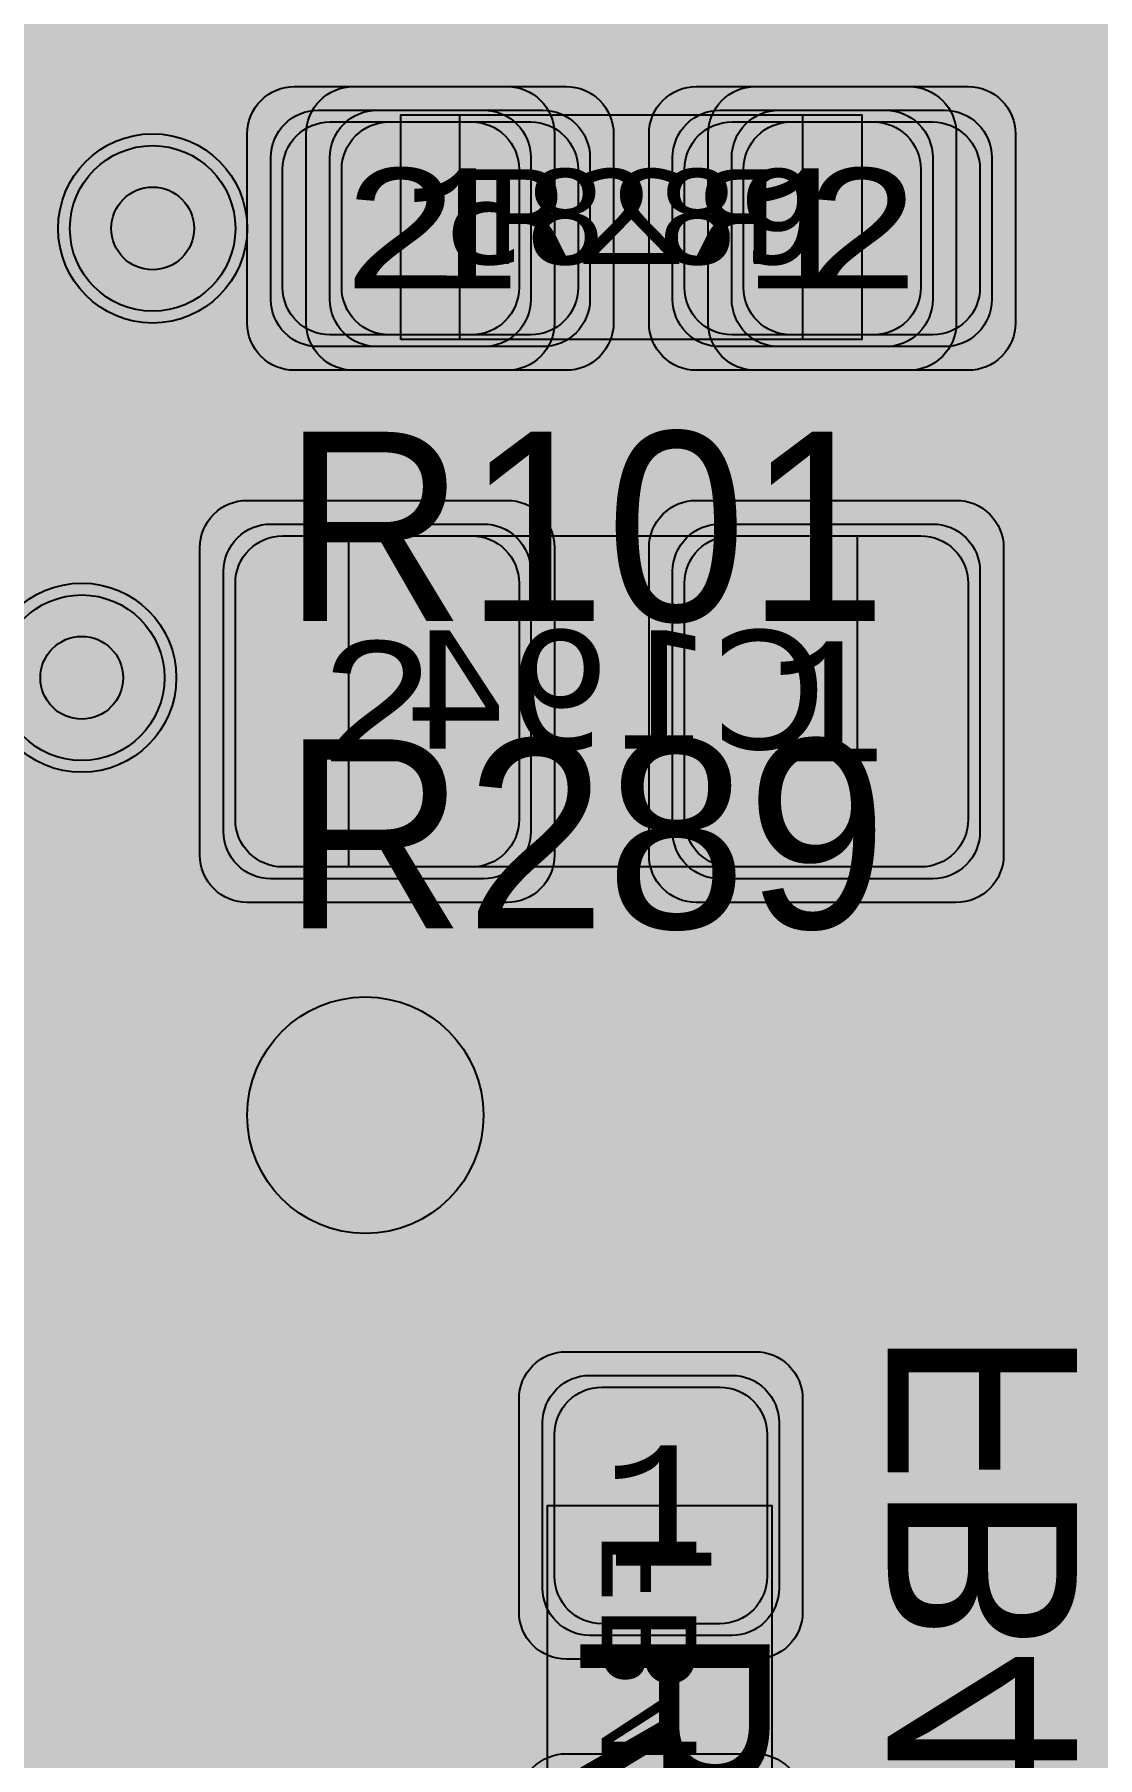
# Model space of a CAD drawing. Extents: x -28 to 199, y -61 to 255.
# Drawn here: x 153.6 to 158.1, y 154.53 to 161.82 of the extents above; entities that cross this region are included whole.
import ezdxf
from ezdxf.enums import TextEntityAlignment as Align

# ---------------------------------------------------------------- set-up
doc = ezdxf.new("R2010")
doc.units = 0
doc.header["$MEASUREMENT"] = 0
for name, color, linetype in [('ASSEMBLY_OUTLINES_BTM', 191, 'CONTINUOUS'), ('ASSEMBLY_OUTLINES_TOP', 102, 'CONTINUOUS'), ('ASSEMBLY_PART_NUMBERS_BTM', 191, 'CONTINUOUS'), ('ASSEMBLY_PART_NUMBERS_TOP', 102, 'CONTINUOUS'), ('ASSEMBLY_REF_DES_BTM', 191, 'CONTINUOUS'), ('ASSEMBLY_REF_DES_TOP', 102, 'CONTINUOUS'), ('DRILL_DRAWING', 21, 'CONTINUOUS'), ('GENERATED_SILKSCREEN_BTM', 255, 'CONTINUOUS'), ('GENERATED_SILKSCREEN_TOP', 140, 'CONTINUOUS'), ('MOUNTING_HOLES_LAYER_2', 42, 'CONTINUOUS'), ('MOUNTING_HOLES_LAYER_3', 42, 'CONTINUOUS'), ('MOUNTING_HOLES_LAYER_BOT21', 42, 'CONTINUOUS'), ('MOUNTING_HOLES_LAYER_TOP', 42, 'CONTINUOUS'), ('PART_PADS_SMD_BTM', 10, 'CONTINUOUS'), ('PART_PADS_SMD_TOP', 150, 'CONTINUOUS'), ('PIN_NUMBERS_BTM', 8, 'CONTINUOUS'), ('PIN_NUMBERS_TOP', 8, 'CONTINUOUS'), ('PLACEMENT_OUTLINES_BTM', 222, 'CONTINUOUS'), ('PLACEMENT_OUTLINES_TOP', 130, 'CONTINUOUS'), ('PLANE_SHAPES_LAYER_2', 230, 'CONTINUOUS'), ('PLANE_SHAPES_LAYER_3', 81, 'CONTINUOUS'), ('PLANE_SHAPES_LAYER_TOP', 150, 'CONTINUOUS'), ('SILKSCREEN_OUTLINES_BTM', 211, 'CONTINUOUS'), ('SILKSCREEN_OUTLINES_TOP', 150, 'CONTINUOUS'), ('SILKSCREEN_REF_DES_BTM', 211, 'CONTINUOUS'), ('SILKSCREEN_REF_DES_TOP', 150, 'CONTINUOUS'), ('SOLDERMASK_PADS_BTM', 12, 'CONTINUOUS'), ('SOLDERMASK_PADS_TOP', 180, 'CONTINUOUS'), ('SOLDERPASTE_PADS_BTM', 12, 'CONTINUOUS'), ('SOLDERPASTE_PADS_TOP', 180, 'CONTINUOUS'), ('TRACES_LAYER_2', 230, 'CONTINUOUS'), ('TRACES_LAYER_BOTTOM', 10, 'CONTINUOUS'), ('TRACES_LAYER_TOP', 150, 'CONTINUOUS'), ('VIA_HOLES_LAYER_2', 30, 'CONTINUOUS'), ('VIA_HOLES_LAYER_3', 30, 'CONTINUOUS'), ('VIA_HOLES_LAYER_BOTTOM', 30, 'CONTINUOUS'), ('VIA_HOLES_LAYER_TOP', 30, 'CONTINUOUS'), ('VIA_PADS_LAYER_2', 230, 'CONTINUOUS'), ('VIA_PADS_LAYER_3', 81, 'CONTINUOUS'), ('VIA_PADS_LAYER_BOTTOM', 10, 'CONTINUOUS'), ('VIA_PADS_LAYER_TOP', 150, 'CONTINUOUS')]:
    doc.layers.add(name, color=color, linetype=linetype)
doc.styles.add('COURIER_NEW', font='COUR.TTF')
doc.styles.add('VERDANA', font='verdana.TTF')
doc.styles.add('VERIBEST_GERBER_0', font='txt')

msp = doc.modelspace()

# ---------------------------------------------------------------- hatches: boundary and pattern name
at = {"layer": 'MOUNTING_HOLES_LAYER_2'}
h = msp.add_hatch(color=256, dxfattribs=at)
edge = h.paths.add_edge_path()
edge.add_arc((155, 157.25), 0.5, 0, 360)
at = {"layer": 'MOUNTING_HOLES_LAYER_3'}
h = msp.add_hatch(color=256, dxfattribs=at)
edge = h.paths.add_edge_path()
edge.add_arc((155, 157.25), 0.5, 0, 360)
at = {"layer": 'MOUNTING_HOLES_LAYER_BOT21'}
h = msp.add_hatch(color=256, dxfattribs=at)
edge = h.paths.add_edge_path()
edge.add_arc((155, 157.25), 0.5, 0, 360)
at = {"layer": 'MOUNTING_HOLES_LAYER_TOP'}
h = msp.add_hatch(color=256, dxfattribs=at)
edge = h.paths.add_edge_path()
edge.add_arc((155, 157.25), 0.5, 0, 360)
at = {"layer": 'PLANE_SHAPES_LAYER_2'}
h = msp.add_hatch(color=256, dxfattribs=at)
h.paths.add_polyline_path([(169.5, 129.25), (149.5, 129.25), (142.25, 122), (142.25, 90.5), (147.5, 90.5), (147.5, 80), (154, 80), (154, 69.25), (131.75, 69.25), (131.75, 73.25), (121.25, 73.25), (121.25, 81), (110.5, 81), (110.5, 125.75), (106.5, 125.75), (106.5, 128.75), (93.5, 128.75), (93.5, 120.25), (91.75, 120.25), (91.75, 121.5), (80, 121.5), (80, 118.25), (73.25, 118.25), (73.25, 124.5), (67.5, 124.5), (67.5, 128), (57.75, 128), (57.75, 120.25), (55.25, 120.25), (55.25, 121.5), (47.5, 121.5), (47.5, 119), (35, 119), (35, 134.75), (32.75, 134.75), (32.75, 159.75), (29.25, 159.75), (29.25, 175.25), (22.5, 175.25), (22.5, 195.25), (17.25, 195.25), (17.25, 198), (22.5, 198), (22.5, 216.5), (40.25, 216.5), (40.25, 235.5), (54.5, 235.5), (54.5, 254), (87.25, 254), (87.25, 236.25), (86.25, 236.25), (86.25, 228.75), (81, 228.75), (81, 218.75), (95.25, 218.75), (95.25, 194.5), (87, 194.5), (87, 172), (131.1, 172), (131.1, 208.75), (115.5, 208.75), (115.5, 213.75), (106.75, 213.75), (106.75, 218.75), (110.25, 222.25), (110.25, 226.25), (142.5, 226.25), (142.5, 221.5), (160.5, 221.5), (160.5, 240.75), (169.5, 240.75)])
h.paths.add_polyline_path([(35.5, 149.5), (41.75, 149.5), (41.75, 152), (39.25, 152), (39.25, 154), (37.75, 154), (37.75, 152), (35.5, 152)], flags=16)
h.paths.add_polyline_path([(37.5, 125.75), (37.5, 128.75), (42.75, 128.75), (42.75, 125.75)], flags=16)
h.paths.add_polyline_path([(52, 127.75), (52, 130.75), (54.25, 130.75), (54.25, 127.75)], flags=16)
h.paths.add_polyline_path([(50.75, 219.5), (50.75, 226.5), (71.75, 226.5), (71.75, 219.5)], flags=16)
h.paths.add_polyline_path([(66.5, 150.75), (66.5, 177.5), (72.25, 177.5), (72.25, 150.75)], flags=16)
h.paths.add_polyline_path([(47.25, 185.25), (73, 185.25), (73, 188.25), (70.25, 188.25), (70.25, 191), (47.25, 191)], flags=16)
h.paths.add_polyline_path([(84.5, 208), (84.5, 212.75), (85, 212.75), (85, 208)], flags=16)
h.paths.add_polyline_path([(61.5, 137.25), (87.75, 137.25), (87.75, 140.5), (84.75, 140.5), (84.75, 143), (61.5, 143)], flags=16)
h.paths.add_polyline_path([(88.75, 127), (88.75, 130), (91, 130), (91, 127)], flags=16)
h.paths.add_polyline_path([(85.5, 130.25), (85.5, 132.5), (91, 132.5), (91, 130.25)], flags=16)
h.paths.add_polyline_path([(108.75, 142.25), (135.75, 142.25), (135.75, 145.75), (132.25, 145.75), (132.25, 149), (108.75, 149)], flags=16)
h.paths.add_polyline_path([(114.25, 126.75), (140.75, 126.75), (140.75, 129.75), (137.25, 129.75), (137.25, 133), (114.25, 133)], flags=16)
h.paths.add_polyline_path([(155.25, 180.25), (166.25, 180.25), (166.25, 186.25), (152.25, 186.25), (152.25, 183), (155.25, 183)], flags=16)
at = {"layer": 'PLANE_SHAPES_LAYER_3'}
h = msp.add_hatch(color=256, dxfattribs=at)
h.paths.add_polyline_path([(169.5, 129.25), (149.5, 129.25), (142.25, 122), (142.25, 90.5), (147.5, 90.5), (147.5, 80), (154, 80), (154, 69.25), (131.75, 69.25), (131.75, 73.25), (121.25, 73.25), (121.25, 81), (110.5, 81), (110.5, 125.75), (106.5, 125.75), (106.5, 128.75), (93.5, 128.75), (93.5, 120.25), (91.75, 120.25), (91.75, 121.5), (80, 121.5), (80, 118.25), (73.25, 118.25), (73.25, 124.5), (67.5, 124.5), (67.5, 127.75), (58.25, 127.75), (58.25, 130.25), (88.75, 130.25), (88.75, 127), (91, 127), (91, 132.5), (55, 132.5), (55, 131.25), (52, 131.25), (52, 127.75), (55, 127.75), (55, 127.25), (57.75, 127.25), (57.75, 120.25), (55.25, 120.25), (55.25, 121.5), (47.5, 121.5), (47.5, 119), (35, 119), (35, 134.75), (32.75, 134.75), (32.75, 159.75), (29.25, 159.75), (29.25, 175.25), (22.5, 175.25), (22.5, 195.25), (17.25, 195.25), (17.25, 198), (22.5, 198), (22.5, 216.5), (40.25, 216.5), (40.25, 235.5), (54.5, 235.5), (54.5, 254), (87.25, 254), (87.25, 236.25), (86.25, 236.25), (86.25, 228.75), (81, 228.75), (81, 218.75), (95.25, 218.75), (95.25, 194.5), (87, 194.5), (87, 172), (131.1, 172), (131.1, 208.75), (115.5, 208.75), (115.5, 213.75), (106.75, 213.75), (106.75, 218.75), (110.25, 222.25), (110.25, 226.25), (142.5, 226.25), (142.5, 221.5), (160.5, 221.5), (160.5, 240.75), (169.5, 240.75)])
h.paths.add_polyline_path([(35.5, 149.5), (41.75, 149.5), (41.75, 152), (39.25, 152), (39.25, 154), (37.75, 154), (37.75, 152), (35.5, 152)], flags=16)
h.paths.add_polyline_path([(37.5, 125.75), (37.5, 128.75), (42.75, 128.75), (42.75, 125.75)], flags=16)
h.paths.add_polyline_path([(50.75, 219.5), (50.75, 226.5), (71.75, 226.5), (71.75, 219.5)], flags=16)
h.paths.add_polyline_path([(66.5, 150.75), (66.5, 177.5), (72.25, 177.5), (72.25, 150.75)], flags=16)
h.paths.add_polyline_path([(47.25, 185.25), (73, 185.25), (73, 188.25), (70.25, 188.25), (70.25, 191), (47.25, 191)], flags=16)
h.paths.add_polyline_path([(84.5, 208), (84.5, 212.75), (85, 212.75), (85, 208)], flags=16)
h.paths.add_polyline_path([(61.5, 137.25), (87.75, 137.25), (87.75, 140.5), (84.75, 140.5), (84.75, 143), (61.5, 143)], flags=16)
h.paths.add_polyline_path([(108.75, 142.25), (135.75, 142.25), (135.75, 145.75), (132.25, 145.75), (132.25, 149), (108.75, 149)], flags=16)
h.paths.add_polyline_path([(114.25, 126.75), (140.75, 126.75), (140.75, 129.75), (137.25, 129.75), (137.25, 133), (114.25, 133)], flags=16)
h.paths.add_polyline_path([(155.25, 180.25), (166.25, 180.25), (166.25, 186.25), (152.25, 186.25), (152.25, 183), (155.25, 183)], flags=16)
at = {"layer": 'VIA_HOLES_LAYER_2'}
h = msp.add_hatch(color=256, dxfattribs=at)
edge = h.paths.add_edge_path()
edge.add_arc((154.1, 161), 0.175, 0, 360)
h = msp.add_hatch(color=256, dxfattribs=at)
edge = h.paths.add_edge_path()
edge.add_arc((153.8, 159.1), 0.175, 0, 360)
at = {"layer": 'VIA_HOLES_LAYER_3'}
h = msp.add_hatch(color=256, dxfattribs=at)
edge = h.paths.add_edge_path()
edge.add_arc((154.1, 161), 0.175, 0, 360)
h = msp.add_hatch(color=256, dxfattribs=at)
edge = h.paths.add_edge_path()
edge.add_arc((153.8, 159.1), 0.175, 0, 360)
at = {"layer": 'VIA_HOLES_LAYER_BOTTOM'}
h = msp.add_hatch(color=256, dxfattribs=at)
edge = h.paths.add_edge_path()
edge.add_arc((154.1, 161), 0.175, 0, 360)
h = msp.add_hatch(color=256, dxfattribs=at)
edge = h.paths.add_edge_path()
edge.add_arc((153.8, 159.1), 0.175, 0, 360)
at = {"layer": 'VIA_HOLES_LAYER_TOP'}
h = msp.add_hatch(color=256, dxfattribs=at)
edge = h.paths.add_edge_path()
edge.add_arc((154.1, 161), 0.175, 0, 360)
h = msp.add_hatch(color=256, dxfattribs=at)
edge = h.paths.add_edge_path()
edge.add_arc((153.8, 159.1), 0.175, 0, 360)

# ---------------------------------------------------------------- linework, layer by layer
at = {"layer": 'ASSEMBLY_OUTLINES_BTM'}
for points in [[(155.15, 160.53), (155.15, 161.48), (156.85, 161.48), (156.85, 160.53)], [(154.93, 158.3), (154.93, 159.7), (157.08, 159.7), (157.08, 158.3)], [(155.77, 153.9), (155.77, 155.6), (156.72, 155.6), (156.72, 153.9)]]:
    msp.add_lwpolyline(points, close=True, dxfattribs=at)
at = {"layer": 'ASSEMBLY_OUTLINES_TOP'}
msp.add_lwpolyline([(155.4, 160.53), (155.4, 161.48), (157.1, 161.48), (157.1, 160.53)], close=True, dxfattribs=at)
at = {"layer": 'GENERATED_SILKSCREEN_BTM', "const_width": 0.15}
for points in [[(156.292098, 161.480005, 1.22306e-05), (156.292089, 161.479995), (155.707911, 161.479995, 1.22306e-05), (155.707902, 161.480005), (156.292098, 161.480005)], [(156.283844, 160.529995), (155.716156, 160.529995, 1.1642e-05), (155.716164, 160.530005), (156.283836, 160.530005, 1.1642e-05), (156.283844, 160.529995)], [(156.269515, 159.700005, 1.10969e-05), (156.269508, 159.699995), (155.730492, 159.699995, 1.10969e-05), (155.730485, 159.700005), (156.269515, 159.700005)], [(156.269515, 158.299995), (155.730485, 158.299995, 1.10969e-05), (155.730492, 158.300005), (156.269508, 158.300005, 1.10969e-05), (156.269515, 158.299995)], [(155.770005, 154.457911, 1.22306e-05), (155.769995, 154.457902), (155.769995, 155.042098, 1.22306e-05), (155.770005, 155.042089), (155.770005, 154.457911)], [(156.720005, 154.466156, 1.1642e-05), (156.719995, 154.466164), (156.719995, 155.033836, 1.1642e-05), (156.720005, 155.033844), (156.720005, 154.466156)]]:
    msp.add_lwpolyline(points, format="xyb", dxfattribs=at)
for points in [[(157.2396, 155.6868), (157.238, 155.6812), (157.2348, 155.6764), (157.2292, 155.674), (157.2236, 155.6732), (157.2172, 155.674), (157.2116, 155.6764), (157.2084, 155.6812), (157.2068, 155.6868), (157.2068, 156.2268), (157.2084, 156.2324), (157.2124, 156.2364), (157.2172, 156.2412), (157.2228, 156.2428), (157.9908, 156.2428), (157.9964, 156.2412), (158.0012, 156.2372), (158.0036, 156.2324), (158.0044, 156.2268), (158.0036, 156.2204), (158.0012, 156.2148), (157.9964, 156.2108), (157.9908, 156.2092), (157.5868, 156.2092), (157.5868, 155.8468), (157.586, 155.8412), (157.582, 155.8364), (157.5764, 155.834), (157.5708, 155.8332), (157.5644, 155.834), (157.5588, 155.8364), (157.5556, 155.8412), (157.554, 155.8468), (157.554, 156.2092), (157.2396, 156.2092), (157.2396, 155.6868)], [(157.3268, 154.9412), (157.2124, 155.0444), (157.2084, 155.05), (157.2068, 155.0556), (157.2068, 155.4708), (157.2084, 155.4764), (157.2116, 155.4812), (157.2172, 155.4852), (157.2228, 155.4868), (157.5724, 155.4868), (157.5748, 155.4868), (157.5772, 155.4868), (157.9908, 155.4868), (157.9964, 155.4852), (158.002, 155.4812), (158.006, 155.4764), (158.0068, 155.4708), (158.0068, 155.0508), (157.8924, 154.9196), (157.8876, 154.9164), (157.8812, 154.9148), (157.71, 154.9148), (157.5772, 155.0324), (157.51, 154.9484), (157.5068, 154.946), (157.5028, 154.9436), (157.4988, 154.942), (157.4964, 154.9412), (157.3268, 154.9412)], [(157.2396, 155.4532), (157.2396, 155.0636), (157.3388, 154.974), (157.4876, 154.974), (157.5588, 155.062), (157.5588, 155.4532), (157.2396, 155.4532)], [(157.5916, 155.4532), (157.5916, 155.0644), (157.7236, 154.9468), (157.874, 154.9468), (157.974, 155.062), (157.974, 155.4532), (157.5916, 155.4532)], [(157.234, 154.2404), (157.7196, 154.726), (157.7244, 154.7292), (157.7292, 154.7308), (157.734, 154.73), (157.7396, 154.7268), (157.7436, 154.7252), (157.746, 154.722), (157.7476, 154.7188), (157.7484, 154.7148), (157.7484, 154.2444)], [(157.7156, 154.6748), (157.286, 154.2444), (157.7156, 154.2444), (157.7156, 154.6748)]]:
    msp.add_lwpolyline(points, dxfattribs=at)
at = {"layer": 'GENERATED_SILKSCREEN_TOP', "const_width": 0.15}
for points in [[(156.542098, 161.480005, 1.22306e-05), (156.542089, 161.479995), (155.957911, 161.479995, 1.22306e-05), (155.957902, 161.480005), (156.542098, 161.480005)], [(156.533844, 160.529995), (155.966156, 160.529995, 1.1642e-05), (155.966164, 160.530005), (156.533836, 160.530005, 1.1642e-05), (156.533844, 160.529995)]]:
    msp.add_lwpolyline(points, format="xyb", dxfattribs=at)
for points in [[(155.6292, 159.3592), (155.6228, 159.3576), (155.6196, 159.3544), (155.6172, 159.3488), (155.6164, 159.3424), (155.6172, 159.3368), (155.6196, 159.3312), (155.6228, 159.3272), (155.6292, 159.3264), (155.9412, 159.3264), (155.9468, 159.3272), (155.9516, 159.3312), (155.954, 159.3368), (155.9548, 159.3424), (155.954, 159.3488), (155.9516, 159.3544), (155.9468, 159.3576), (155.9412, 159.3592), (155.8004, 159.3592), (155.8004, 160.1104), (155.7996, 160.116), (155.7972, 160.12), (155.7932, 160.1224), (155.7876, 160.1232), (155.7836, 160.124), (155.7796, 160.124), (155.7764, 160.1224), (155.7732, 160.1192), (155.6172, 159.9), (155.6148, 159.8944), (155.6148, 159.8888), (155.6172, 159.884), (155.6212, 159.88), (155.626, 159.8768), (155.6316, 159.8752), (155.6348, 159.8752), (155.6372, 159.876), (155.6412, 159.8808), (155.7692, 160.06), (155.7692, 159.3592), (155.6292, 159.3592)], [(157.1132, 159.3592), (157.1068, 159.3576), (157.1036, 159.3544), (157.1012, 159.3488), (157.1004, 159.3424), (157.1012, 159.3368), (157.1036, 159.3312), (157.1068, 159.3272), (157.1132, 159.3264), (157.4252, 159.3264), (157.4308, 159.3272), (157.4356, 159.3312), (157.438, 159.3368), (157.4388, 159.3424), (157.438, 159.3488), (157.4356, 159.3544), (157.4308, 159.3576), (157.4252, 159.3592), (157.2844, 159.3592), (157.2844, 160.1104), (157.2836, 160.116), (157.2812, 160.12), (157.2772, 160.1224), (157.2716, 160.1232), (157.2676, 160.124), (157.2636, 160.124), (157.2604, 160.1224), (157.2572, 160.1192), (157.1012, 159.9), (157.0988, 159.8944), (157.0988, 159.8888), (157.1012, 159.884), (157.1052, 159.88), (157.11, 159.8768), (157.1156, 159.8752), (157.1188, 159.8752), (157.1212, 159.876), (157.1252, 159.8808), (157.2532, 160.06), (157.2532, 159.3592), (157.1132, 159.3592)], [(155.3244, 159.8224), (155.3268, 159.824), (155.3276, 159.828), (155.33, 159.832), (155.33, 159.836), (155.33, 160.0008), (155.33, 160.0048), (155.3276, 160.0072), (155.3276, 160.0096), (155.3268, 160.0104), (155.326, 160.0112), (155.3244, 160.0128), (155.1884, 160.1232), (155.1844, 160.1248), (155.1812, 160.1256), (155.178, 160.1264), (154.7748, 160.1264), (154.7676, 160.1248), (154.7628, 160.1208), (154.7588, 160.116), (154.7572, 160.1104), (154.7572, 159.3424), (154.7588, 159.336), (154.7628, 159.332), (154.7676, 159.3296), (154.7732, 159.3288), (154.7796, 159.3296), (154.7852, 159.332), (154.7892, 159.336), (154.7908, 159.3424), (154.7908, 159.7104), (155.1668, 159.7104), (155.298, 159.3376), (155.3012, 159.332), (155.3068, 159.3288), (155.3132, 159.328), (155.318, 159.3296), (155.3228, 159.332), (155.3268, 159.336), (155.3292, 159.3416), (155.3276, 159.348), (155.1964, 159.7208), (155.3244, 159.8224)], [(154.7908, 160.0936), (155.1732, 160.0936), (155.298, 159.9928), (155.298, 159.844), (155.1732, 159.7424), (154.7908, 159.7424), (154.7908, 160.0936)], [(156.2492, 160.0136), (156.3836, 160.1232), (156.3868, 160.124), (156.3892, 160.1248), (156.39, 160.1256), (156.3932, 160.1264), (156.6628, 160.1264), (156.666, 160.1256), (156.6668, 160.1256), (156.6676, 160.1248), (156.67, 160.124), (156.6732, 160.1232), (156.8076, 160.0136), (156.81, 160.0096), (156.8108, 160.0064), (156.8124, 160.004), (156.8132, 160.0008), (156.8132, 159.452), (156.8124, 159.4496), (156.8108, 159.444), (156.81, 159.4424), (156.8076, 159.4392), (156.6732, 159.3296), (156.67, 159.3288), (156.6684, 159.328), (156.6668, 159.3272), (156.6652, 159.3264), (156.6628, 159.3264), (156.3932, 159.3264), (156.39, 159.3272), (156.3868, 159.328), (156.3836, 159.3296), (156.2492, 159.4392), (156.2476, 159.4408), (156.246, 159.4416), (156.2444, 159.444), (156.2428, 159.4496), (156.242, 159.452), (156.242, 160.0008), (156.2428, 160.004), (156.2444, 160.0064), (156.246, 160.0096), (156.2492, 160.0136)], [(156.2748, 159.9928), (156.2748, 159.46), (156.322, 159.42), (156.7092, 160.0512), (156.6564, 160.0936), (156.398, 160.0936), (156.2748, 159.9928)], [(156.3476, 159.3992), (156.398, 159.3592), (156.6564, 159.3592), (156.7812, 159.46), (156.7812, 159.9928), (156.734, 160.0304), (156.3476, 159.3992)], [(155.324, 158.5224), (155.3264, 158.524), (155.3272, 158.528), (155.3296, 158.532), (155.3296, 158.536), (155.3296, 158.7008), (155.3296, 158.7048), (155.3272, 158.7072), (155.3272, 158.7096), (155.3264, 158.7104), (155.3256, 158.7112), (155.324, 158.7128), (155.188, 158.8232), (155.184, 158.8248), (155.1808, 158.8256), (155.1776, 158.8264), (154.7744, 158.8264), (154.7672, 158.8248), (154.7624, 158.8208), (154.7584, 158.816), (154.7568, 158.8104), (154.7568, 158.0424), (154.7584, 158.036), (154.7624, 158.032), (154.7672, 158.0296), (154.7728, 158.0288), (154.7792, 158.0296), (154.7848, 158.032), (154.7888, 158.036), (154.7904, 158.0424), (154.7904, 158.4104), (155.1664, 158.4104), (155.2976, 158.0376), (155.3008, 158.032), (155.3064, 158.0288), (155.3128, 158.028), (155.3176, 158.0296), (155.3224, 158.032), (155.3264, 158.036), (155.3288, 158.0416), (155.3272, 158.048), (155.196, 158.4208), (155.324, 158.5224)], [(154.7904, 158.7936), (155.1728, 158.7936), (155.2976, 158.6928), (155.2976, 158.544), (155.1728, 158.4424), (154.7904, 158.4424), (154.7904, 158.7936)], [(155.9448, 158.8232), (156.0792, 158.7136), (156.0816, 158.7096), (156.0824, 158.7064), (156.084, 158.704), (156.0848, 158.7008), (156.0848, 158.5912), (156.084, 158.588), (156.0824, 158.5832), (156.0816, 158.5792), (156.0792, 158.5776), (155.5464, 158.1448), (155.5464, 158.0592), (156.0688, 158.0592), (156.0744, 158.0576), (156.0792, 158.0544), (156.0816, 158.0488), (156.0824, 158.0424), (156.0816, 158.0368), (156.0792, 158.0312), (156.0744, 158.028), (156.0688, 158.0264), (155.5296, 158.0264), (155.5232, 158.028), (155.5192, 158.032), (155.5152, 158.036), (155.5136, 158.0424), (155.5136, 158.152), (155.5144, 158.1544), (155.516, 158.16), (155.5176, 158.1624), (155.5192, 158.164), (155.5208, 158.1656), (156.0528, 158.5992), (156.0528, 158.6928), (155.928, 158.7936), (155.6696, 158.7936), (155.5392, 158.6872), (155.5336, 158.6856), (155.528, 158.6864), (155.5232, 158.6888), (155.52, 158.6936), (155.5168, 158.6984), (155.516, 158.704), (155.516, 158.7072), (155.5168, 158.7096), (155.5208, 158.7136), (155.6552, 158.8232), (155.6584, 158.824), (155.6608, 158.8248), (155.6616, 158.8256), (155.6648, 158.8264), (155.9344, 158.8264), (155.9376, 158.8256), (155.9384, 158.8256), (155.9392, 158.8248), (155.9416, 158.824), (155.9448, 158.8232)], [(156.8064, 158.5312), (156.7808, 158.4544), (156.8064, 158.3776), (156.8064, 158.3752), (156.8072, 158.372), (156.8072, 158.1248), (156.8072, 158.1224), (156.8064, 158.12), (156.8056, 158.1168), (156.8024, 158.1136), (156.7224, 158.0312), (156.7192, 158.028), (156.7144, 158.0272), (156.7112, 158.0264), (156.4176, 158.0264), (156.4152, 158.0264), (156.4128, 158.0272), (156.4096, 158.028), (156.4064, 158.0312), (156.3264, 158.1136), (156.3232, 158.1168), (156.3216, 158.12), (156.3216, 158.1248), (156.3216, 158.372), (156.3216, 158.3752), (156.3216, 158.3768), (156.3224, 158.3776), (156.348, 158.4544), (156.3224, 158.5312), (156.3216, 158.532), (156.3216, 158.5368), (156.3216, 158.7288), (156.3216, 158.732), (156.3232, 158.736), (156.3264, 158.74), (156.4064, 158.8224), (156.4096, 158.8248), (156.4128, 158.8256), (156.4152, 158.8264), (156.4176, 158.8264), (156.7112, 158.8264), (156.7144, 158.8256), (156.7192, 158.8248), (156.7224, 158.8224), (156.8024, 158.74), (156.8056, 158.7352), (156.8064, 158.732), (156.8072, 158.7288), (156.8072, 158.5368), (156.8072, 158.5336), (156.8064, 158.532), (156.8064, 158.5312)], [(156.3536, 158.72), (156.3536, 158.5384), (156.3752, 158.4696), (156.752, 158.4696), (156.7752, 158.5384), (156.7752, 158.72), (156.704, 158.7936), (156.4256, 158.7936), (156.3536, 158.72)], [(157.16, 158.0296), (157.0256, 158.1392), (157.0216, 158.1432), (157.0208, 158.1456), (157.0208, 158.148), (157.0216, 158.1536), (157.0248, 158.1592), (157.028, 158.1632), (157.0328, 158.1664), (157.0384, 158.1672), (157.044, 158.1656), (157.1744, 158.0592), (157.4328, 158.0592), (157.5576, 158.16), (157.5576, 158.4472), (157.4488, 158.3592), (157.4456, 158.3576), (157.4448, 158.3568), (157.4424, 158.356), (157.4392, 158.356), (157.1696, 158.356), (157.1664, 158.356), (157.1616, 158.3576), (157.16, 158.3592), (157.0256, 158.468), (157.024, 158.4688), (157.0224, 158.4704), (157.0208, 158.4728), (157.0192, 158.4784), (157.0184, 158.4816), (157.0184, 158.7008), (157.0192, 158.7048), (157.0208, 158.708), (157.0224, 158.7104), (157.024, 158.7112), (157.0256, 158.7136), (157.16, 158.8232), (157.1632, 158.824), (157.1656, 158.8248), (157.1664, 158.8256), (157.1696, 158.8264), (157.4392, 158.8264), (157.4424, 158.8256), (157.4432, 158.8256), (157.444, 158.8248), (157.4464, 158.824), (157.4496, 158.8232), (157.584, 158.7136), (157.5864, 158.7096), (157.5872, 158.7064), (157.5888, 158.704), (157.5896, 158.7008), (157.5896, 158.152), (157.5888, 158.1496), (157.5872, 158.144), (157.5864, 158.1424), (157.584, 158.1392), (157.4496, 158.0296), (157.4456, 158.028), (157.4448, 158.0272), (157.4432, 158.0272), (157.4416, 158.0264), (157.4408, 158.0264), (157.4392, 158.0264), (157.1696, 158.0264), (157.1664, 158.0272), (157.1632, 158.028), (157.16, 158.0296)], [(157.0512, 158.6928), (157.0512, 158.4896), (157.1744, 158.388), (157.4328, 158.388), (157.5576, 158.4896), (157.5576, 158.6928), (157.4328, 158.7936), (157.1744, 158.7936), (157.0512, 158.6928)], [(156.3536, 158.3688), (156.3536, 158.132), (156.4256, 158.0592), (156.704, 158.0592), (156.7752, 158.132), (156.7752, 158.3688), (156.752, 158.4376), (156.3752, 158.4376), (156.3536, 158.3688)], [(156.6004, 154.4256), (156.71, 154.5616), (156.7116, 154.5656), (156.7124, 154.568), (156.7132, 154.572), (156.7132, 154.9752), (156.7116, 154.9824), (156.7076, 154.9864), (156.7036, 154.9912), (156.6972, 154.9928), (155.9292, 154.9928), (155.9228, 154.9912), (155.9188, 154.9872), (155.9164, 154.9824), (155.9156, 154.9768), (155.9164, 154.9704), (155.9188, 154.9648), (155.9228, 154.9608), (155.9292, 154.9592), (156.2972, 154.9592), (156.2972, 154.5832), (155.9244, 154.452)], [(156.6804, 154.9592), (156.6804, 154.576), (156.5796, 154.452), (156.4308, 154.452), (156.3292, 154.576), (156.3292, 154.9592), (156.6804, 154.9592)], [(155.9348, 154.4224), (156.3076, 154.5536), (156.4092, 154.4256)]]:
    msp.add_lwpolyline(points, dxfattribs=at)
at = {"layer": 'MOUNTING_HOLES_LAYER_2'}
msp.add_circle((155, 157.25), 0.5, dxfattribs=at)
at = {"layer": 'MOUNTING_HOLES_LAYER_3'}
msp.add_circle((155, 157.25), 0.5, dxfattribs=at)
at = {"layer": 'MOUNTING_HOLES_LAYER_BOT21'}
msp.add_circle((155, 157.25), 0.5, dxfattribs=at)
at = {"layer": 'MOUNTING_HOLES_LAYER_TOP'}
msp.add_circle((155, 157.25), 0.5, dxfattribs=at)
at = {"layer": 'PART_PADS_SMD_BTM'}
for points in [[(155.7, 160.7, -0.4142135624), (155.5, 160.5), (154.8, 160.5, -0.4142135624), (154.6, 160.7), (154.6, 161.3, -0.4142135624), (154.8, 161.5), (155.5, 161.5, -0.4142135624), (155.7, 161.3)], [(157.4, 160.7, -0.4142135624), (157.2, 160.5), (156.5, 160.5, -0.4142135624), (156.3, 160.7), (156.3, 161.3, -0.4142135624), (156.5, 161.5), (157.2, 161.5, -0.4142135624), (157.4, 161.3)], [(154.6, 158.25, -0.4142135624), (154.4, 158.45), (154.4, 159.55, -0.4142135624), (154.6, 159.75), (155.5, 159.75, -0.4142135624), (155.7, 159.55), (155.7, 158.45, -0.4142135624), (155.5, 158.25)], [(156.5, 158.25, -0.4142135624), (156.3, 158.45), (156.3, 159.55, -0.4142135624), (156.5, 159.75), (157.4, 159.75, -0.4142135624), (157.6, 159.55), (157.6, 158.45, -0.4142135624), (157.4, 158.25)], [(156.55, 156.15, -0.4142135624), (156.75, 155.95), (156.75, 155.25, -0.4142135624), (156.55, 155.05), (155.95, 155.05, -0.4142135624), (155.75, 155.25), (155.75, 155.95, -0.4142135624), (155.95, 156.15)]]:
    msp.add_lwpolyline(points, format="xyb", close=True, dxfattribs=at)
at = {"layer": 'PART_PADS_SMD_TOP'}
for points in [[(154.85, 161.3, -0.4142135624), (155.05, 161.5), (155.75, 161.5, -0.4142135624), (155.95, 161.3), (155.95, 160.7, -0.4142135624), (155.75, 160.5), (155.05, 160.5, -0.4142135624), (154.85, 160.7)], [(156.55, 161.3, -0.4142135624), (156.75, 161.5), (157.45, 161.5, -0.4142135624), (157.65, 161.3), (157.65, 160.7, -0.4142135624), (157.45, 160.5), (156.75, 160.5, -0.4142135624), (156.55, 160.7)]]:
    msp.add_lwpolyline(points, format="xyb", close=True, dxfattribs=at)
at = {"layer": 'PLACEMENT_OUTLINES_BTM'}
for points in [[(155.15, 160.53), (155.15, 161.48), (156.85, 161.48), (156.85, 160.53)], [(154.93, 158.3), (154.93, 159.7), (157.08, 159.7), (157.08, 158.3)], [(155.77, 153.9), (155.77, 155.6), (156.72, 155.6), (156.72, 153.9)]]:
    msp.add_lwpolyline(points, close=True, dxfattribs=at)
at = {"layer": 'PLACEMENT_OUTLINES_TOP'}
msp.add_lwpolyline([(155.4, 160.53), (155.4, 161.48), (157.1, 161.48), (157.1, 160.53)], close=True, dxfattribs=at)
at = {"layer": 'PLANE_SHAPES_LAYER_TOP'}
msp.add_solid([(144.25, 151), (154.25, 151), (144.25, 155), (154.25, 155)], dxfattribs=at)
at = {"layer": 'SILKSCREEN_OUTLINES_BTM'}
for points in [[(155.15, 160.53), (155.15, 161.48), (156.85, 161.48), (156.85, 160.53)], [(154.93, 158.3), (154.93, 159.7), (157.08, 159.7), (157.08, 158.3)], [(155.77, 153.9), (155.77, 155.6), (156.72, 155.6), (156.72, 153.9)]]:
    msp.add_lwpolyline(points, close=True, dxfattribs=at)
at = {"layer": 'SILKSCREEN_OUTLINES_TOP'}
msp.add_lwpolyline([(155.4, 160.53), (155.4, 161.48), (157.1, 161.48), (157.1, 160.53)], close=True, dxfattribs=at)
at = {"layer": 'SOLDERMASK_PADS_BTM'}
for points in [[(155.8, 160.6, -0.4142135624), (155.6, 160.4), (154.7, 160.4, -0.4142135624), (154.5, 160.6), (154.5, 161.4, -0.4142135624), (154.7, 161.6), (155.6, 161.6, -0.4142135624), (155.8, 161.4)], [(157.5, 160.6, -0.4142135624), (157.3, 160.4), (156.4, 160.4, -0.4142135624), (156.2, 160.6), (156.2, 161.4, -0.4142135624), (156.4, 161.6), (157.3, 161.6, -0.4142135624), (157.5, 161.4)], [(154.5, 158.15, -0.4142135624), (154.3, 158.35), (154.3, 159.65, -0.4142135624), (154.5, 159.85), (155.6, 159.85, -0.4142135624), (155.8, 159.65), (155.8, 158.35, -0.4142135624), (155.6, 158.15)], [(156.4, 158.15, -0.4142135624), (156.2, 158.35), (156.2, 159.65, -0.4142135624), (156.4, 159.85), (157.5, 159.85, -0.4142135624), (157.7, 159.65), (157.7, 158.35, -0.4142135624), (157.5, 158.15)], [(156.65, 156.25, -0.4142135624), (156.85, 156.05), (156.85, 155.15, -0.4142135624), (156.65, 154.95), (155.85, 154.95, -0.4142135624), (155.65, 155.15), (155.65, 156.05, -0.4142135624), (155.85, 156.25)], [(156.65, 154.55, -0.4142135624), (156.85, 154.35), (156.85, 153.45, -0.4142135624), (156.65, 153.25), (155.85, 153.25, -0.4142135624), (155.65, 153.45), (155.65, 154.35, -0.4142135624), (155.85, 154.55)]]:
    msp.add_lwpolyline(points, format="xyb", close=True, dxfattribs=at)
at = {"layer": 'SOLDERMASK_PADS_TOP'}
for points in [[(154.75, 161.4, -0.4142135624), (154.95, 161.6), (155.85, 161.6, -0.4142135624), (156.05, 161.4), (156.05, 160.6, -0.4142135624), (155.85, 160.4), (154.95, 160.4, -0.4142135624), (154.75, 160.6)], [(156.45, 161.4, -0.4142135624), (156.65, 161.6), (157.55, 161.6, -0.4142135624), (157.75, 161.4), (157.75, 160.6, -0.4142135624), (157.55, 160.4), (156.65, 160.4, -0.4142135624), (156.45, 160.6)]]:
    msp.add_lwpolyline(points, format="xyb", close=True, dxfattribs=at)
at = {"layer": 'SOLDERPASTE_PADS_BTM'}
for points in [[(155.65, 160.75, -0.4142135624), (155.45, 160.55), (154.85, 160.55, -0.4142135624), (154.65, 160.75), (154.65, 161.25, -0.4142135624), (154.85, 161.45), (155.45, 161.45, -0.4142135624), (155.65, 161.25)], [(157.35, 160.75, -0.4142135624), (157.15, 160.55), (156.55, 160.55, -0.4142135624), (156.35, 160.75), (156.35, 161.25, -0.4142135624), (156.55, 161.45), (157.15, 161.45, -0.4142135624), (157.35, 161.25)], [(154.65, 158.3, -0.4142135624), (154.45, 158.5), (154.45, 159.5, -0.4142135624), (154.65, 159.7), (155.45, 159.7, -0.4142135624), (155.65, 159.5), (155.65, 158.5, -0.4142135624), (155.45, 158.3)], [(156.55, 158.3, -0.4142135624), (156.35, 158.5), (156.35, 159.5, -0.4142135624), (156.55, 159.7), (157.35, 159.7, -0.4142135624), (157.55, 159.5), (157.55, 158.5, -0.4142135624), (157.35, 158.3)], [(156.5, 156.1, -0.4142135624), (156.7, 155.9), (156.7, 155.3, -0.4142135624), (156.5, 155.1), (156, 155.1, -0.4142135624), (155.8, 155.3), (155.8, 155.9, -0.4142135624), (156, 156.1)]]:
    msp.add_lwpolyline(points, format="xyb", close=True, dxfattribs=at)
at = {"layer": 'SOLDERPASTE_PADS_TOP'}
for points in [[(154.9, 161.25, -0.4142135624), (155.1, 161.45), (155.7, 161.45, -0.4142135624), (155.9, 161.25), (155.9, 160.75, -0.4142135624), (155.7, 160.55), (155.1, 160.55, -0.4142135624), (154.9, 160.75)], [(156.6, 161.25, -0.4142135624), (156.8, 161.45), (157.4, 161.45, -0.4142135624), (157.6, 161.25), (157.6, 160.75, -0.4142135624), (157.4, 160.55), (156.8, 160.55, -0.4142135624), (156.6, 160.75)]]:
    msp.add_lwpolyline(points, format="xyb", close=True, dxfattribs=at)
at = {"layer": 'TRACES_LAYER_2'}
for points, const_width in [([(152.2, 139.9), (151.3, 140.8), (151.3, 142.442577), (149.623, 144.119577), (149.623, 151.973), (154.223, 156.573), (154.223, 157.571844), (154.932156, 158.281), (155.08679, 158.281), (155.7, 158.89421), (155.7, 179.2)], 0.254), ([(160.1, 173), (161.794098, 171.305902), (161.794098, 164.486034), (160.644051, 163.335987), (160.644051, 157.81392), (160.334131, 157.504), (160.334129, 157.504), (159.746, 156.915871), (159.746, 156.661995), (156.984005, 153.9), (155.2, 153.9)], 0.5), ([(154.1, 164.2), (154.1, 161)], 0.254)]:
    msp.add_lwpolyline(points, dxfattribs=dict(at, const_width=const_width))
at = {"layer": 'TRACES_LAYER_BOTTOM'}
for points, const_width in [([(152.7, 162.575), (154.255187, 162.575), (155.15, 161.680187), (155.15, 161)], 0.254), ([(158.3, 162.575), (158.3, 162.123), (157.814291, 161.637291), (157.537291, 161.637291), (156.9, 161), (156.85, 161)], 0.254), ([(156.85, 161), (156.85, 160.175), (156.95, 160.075), (156.95, 159)], 0.5), ([(150.75, 157.7), (150.85, 157.7), (152.25, 159.1), (153.8, 159.1)], 0.5), ([(153.8, 159.1), (153.9, 159), (155.05, 159)], 0.5), ([(156.95, 159), (156.95, 157.973), (156.25, 157.273), (156.25, 155.6)], 0.5), ([(156.25, 155.6), (155.473, 155.6), (155.273, 155.8), (150.75, 155.8)], 0.5), ([(156.25, 155.6), (157.027, 155.6), (157.060741, 155.566259), (157.247259, 155.566259), (160.713518, 152.1), (167.9, 152.1)], 0.5)]:
    msp.add_lwpolyline(points, dxfattribs=dict(at, const_width=const_width))
at = {"layer": 'TRACES_LAYER_TOP'}
for points, const_width in [([(91.3, 204), (92.918806, 202.381194), (92.918806, 175.682728), (95.914579, 172.686955), (122.904155, 172.686955), (125.180041, 170.411069), (136.152426, 170.411069), (141.032259, 165.531236), (141.032259, 162.267851), (147.55411, 155.746), (157.790157, 155.746), (163.1, 150.436157), (163.1, 144.6), (164.2, 143.5)], 0.5), ([(90.5, 201.9), (91.915253, 201.9), (92.268806, 201.546447), (92.268806, 175.375348), (95.699235, 171.944919), (122.688074, 171.944919), (125.200136, 169.432857), (135.866363, 169.432857), (140.211803, 165.087417), (140.211803, 161.432781), (146.761185, 154.883399), (156.960725, 154.883399), (162.15, 149.694124), (162.15, 142)], 0.5), ([(161.55, 164.4), (161.15965, 164.4), (160.609025, 163.849375), (160.609025, 157.982382), (158.947643, 156.321), (149.706, 156.321), (149.327, 156.7), (148.7, 156.7)], 0.35), ([(154.1, 161), (152.9, 161), (152.15, 160.25), (152.1, 160.25)], 0.35), ([(155.4, 161), (154.1, 161)], 0.35), ([(157.1, 161), (157.1, 159.9295)], 0.35), ([(159.475, 159.925), (158.4, 161), (157.1, 161)], 0.35), ([(157.1, 159.9295), (155.461666, 158.291166), (146.316942, 158.291166), (145.010773, 159.597335)], 0.254)]:
    msp.add_lwpolyline(points, dxfattribs=dict(at, const_width=const_width))
at = {"layer": 'VIA_HOLES_LAYER_2'}
for centre in [(154.1, 161), (153.8, 159.1)]:
    msp.add_circle(centre, 0.175, dxfattribs=at)
at = {"layer": 'VIA_HOLES_LAYER_3'}
for centre in [(154.1, 161), (153.8, 159.1)]:
    msp.add_circle(centre, 0.175, dxfattribs=at)
at = {"layer": 'VIA_HOLES_LAYER_BOTTOM'}
for centre in [(154.1, 161), (153.8, 159.1)]:
    msp.add_circle(centre, 0.175, dxfattribs=at)
at = {"layer": 'VIA_HOLES_LAYER_TOP'}
for centre in [(154.1, 161), (153.8, 159.1)]:
    msp.add_circle(centre, 0.175, dxfattribs=at)
at = {"layer": 'VIA_PADS_LAYER_2'}
for centre in [(154.1, 161), (153.8, 159.1)]:
    msp.add_circle(centre, 0.4, dxfattribs=at)
at = {"layer": 'VIA_PADS_LAYER_3'}
for centre in [(154.1, 161), (153.8, 159.1)]:
    msp.add_circle(centre, 0.4, dxfattribs=at)
at = {"layer": 'VIA_PADS_LAYER_BOTTOM'}
for centre in [(154.1, 161), (153.8, 159.1)]:
    msp.add_circle(centre, 0.35, dxfattribs=at)
at = {"layer": 'VIA_PADS_LAYER_TOP'}
for centre in [(154.1, 161), (153.8, 159.1)]:
    msp.add_circle(centre, 0.35, dxfattribs=at)

# ---------------------------------------------------------------- texts
at = {"layer": 'ASSEMBLY_PART_NUMBERS_BTM', "style": 'VERIBEST_GERBER_0', "text_generation_flag": 2}
for s, p in [('ERJ-3EKF6200V', (156.71, 175.25)), ('ERJ-3EKF6200V', (157.29, 175.25)), ('SN74HC245PWR', (152.96, 165.5)), ('ERJ-3GEY0R00V', (156.46, 160)), ('CL21B225KOFNNNE', (153.29, 156.75))]:
    msp.add_text(s, height=2.032, rotation=90, dxfattribs=at).set_placement(p, align=Align.TOP_LEFT)
for s, p in [('ERJ-3EKF6200V', (163.25, 163.04)), ('ERJ-3EKF6200V', (163.25, 160.639998)), ('ERJ-3EKF6200V', (163.25, 158.54)), ('ERJ-3EKF4701V', (156, 158.46)), ('CL21B106KOQNNNE', (156, 156.46)), ('ERJ-3EKF6200V', (163.25, 156.139998))]:
    msp.add_text(s, height=2.032, dxfattribs=at).set_placement(p, align=Align.TOP_LEFT)
at = {"layer": 'ASSEMBLY_PART_NUMBERS_TOP', "style": 'VERIBEST_GERBER_0'}
for p in [(156.71, 166.5), (156.96, 161.5)]:
    msp.add_text('PMEG4005EGWX', height=2.032, rotation=270, dxfattribs=at).set_placement(p, align=Align.TOP_LEFT)
for s, p in [('CL10B104KB8SFNC', (132.25, 163.46)), ('ERJ-3GEY0R00V', (156.25, 163.21)), ('ERJ-3EKF4701V', (151.25, 162.79)), ('PMEG4005EGWX', (144, 162.46)), ('CL21B225KOFNNNE', (132, 161.71)), ('ERJ-3EKF4701V', (156.25, 161.71)), ('ERJ-3GEY0R00V', (156.25, 159.96)), ('ERJ-3EKF4701V', (156.25, 158.46))]:
    msp.add_text(s, height=2.032, dxfattribs=at).set_placement(p, align=Align.TOP_LEFT)
at = {"layer": 'ASSEMBLY_REF_DES_BTM', "style": 'VERDANA', "text_generation_flag": 2}
for s, height, p in [('R285', 0.4, (156.75, 161.25)), ('C194', 0.5, (156.95, 159.3))]:
    msp.add_text(s, height=height, dxfattribs=at).set_placement(p, align=Align.TOP_LEFT)
msp.add_text('FB43', height=0.4, rotation=90, dxfattribs=at).set_placement((156, 155.5), align=Align.TOP_LEFT)
at = {"layer": 'ASSEMBLY_REF_DES_TOP', "style": 'VERDANA'}
msp.add_text('R289', height=0.4, dxfattribs=at).set_placement((155.5, 161.25), align=Align.TOP_LEFT)
at = {"layer": 'DRILL_DRAWING', "style": 'VERIBEST_GERBER_0'}
for s, p in [('A', (154.1, 161)), ('A', (153.8, 159.1)), ('T', (155, 157.25)), ('A', (155.2, 153.9))]:
    msp.add_text(s, height=2, dxfattribs=at).set_placement(p, align=Align.MIDDLE_CENTER)
at = {"layer": 'PIN_NUMBERS_BTM', "style": 'COURIER_NEW'}
for s, p in [('2', (155.15, 161)), ('1', (155.4, 161)), ('1', (156.85, 161)), ('2', (157.1, 161)), ('2', (155.05, 159)), ('1', (156.95, 159)), ('1', (156.25, 155.6))]:
    msp.add_text(s, height=0.508, dxfattribs=at).set_placement(p, align=Align.MIDDLE_CENTER)
at = {"layer": 'PIN_NUMBERS_TOP', "style": 'COURIER_NEW'}
for s, p in [('2', (155.15, 161)), ('1', (155.4, 161)), ('1', (156.85, 161)), ('2', (157.1, 161)), ('2', (155.05, 159)), ('1', (156.95, 159)), ('1', (156.25, 155.6))]:
    msp.add_text(s, height=0.508, dxfattribs=at).set_placement(p, align=Align.MIDDLE_CENTER)
at = {"layer": 'SILKSCREEN_REF_DES_BTM', "style": 'VERIBEST_GERBER_0', "text_generation_flag": 2}
msp.add_text('FB43', height=0.8, rotation=90, dxfattribs=at).set_placement((157.21, 156.35), align=Align.TOP_LEFT)
at = {"layer": 'SILKSCREEN_REF_DES_TOP', "style": 'VERIBEST_GERBER_0'}
for s, p in [('R101', (154.65, 160.14)), ('R289', (154.65, 158.84))]:
    msp.add_text(s, height=0.8, dxfattribs=at).set_placement(p, align=Align.TOP_LEFT)
msp.add_text('R530', height=0.8, rotation=270, dxfattribs=at).set_placement((156.71, 155.1), align=Align.TOP_LEFT)

doc.saveas('drawing.dxf')
